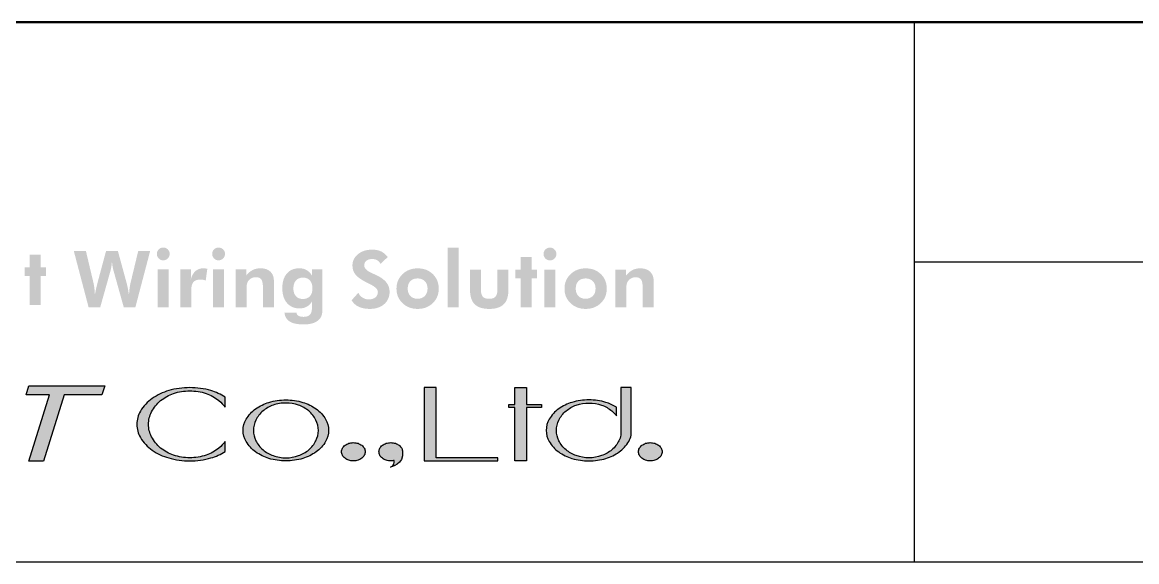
# Model space of a CAD drawing. Extents: x 295 to 2531, y 240 to 845.
# Drawn here: x 1254.03 to 1289.85, y 545.4 to 562.76 of the extents above; entities that cross this region are included whole.
import ezdxf

# ---------------------------------------------------------------- set-up
doc = ezdxf.new("R2010")
doc.units = 0
doc.header["$LTSCALE"] = 0.1
doc.layers.get('0').update_dxf_attribs({"linetype": 'CONTINUOUS'})
doc.layers.add('_______1', color=160, linetype='CONTINUOUS')
doc.layers.add('SHEET', color=7, linetype='CONTINUOUS')

msp = doc.modelspace()

# ---------------------------------------------------------------- hatches: boundary and pattern name
at = {"layer": '_______1'}
h = msp.add_hatch(color=7, dxfattribs=at)
edge = h.paths.add_edge_path()
edge.add_spline(control_points=[(1258.386, 553.592), (1258.386, 553.592), (1258.386, 554.808), (1258.386, 554.808), (1258.386, 554.808), (1258.739, 554.808), (1258.739, 554.808), (1258.739, 554.808), (1258.739, 553.592), (1258.739, 553.592), (1258.739, 553.592), (1258.386, 553.592), (1258.386, 553.592)], knot_values=[0, 0, 0, 0, 1, 1, 1, 2, 2, 2, 3, 3, 3, 4, 4, 4, 4], degree=3, periodic=0)
edge = h.paths.add_edge_path()
edge.add_spline(control_points=[(1258.356, 555.309), (1258.356, 555.366), (1258.376, 555.414), (1258.417, 555.454), (1258.457, 555.495), (1258.505, 555.515), (1258.562, 555.515), (1258.618, 555.515), (1258.667, 555.495), (1258.708, 555.455), (1258.749, 555.414), (1258.769, 555.366), (1258.769, 555.309), (1258.769, 555.252), (1258.749, 555.204), (1258.708, 555.163), (1258.667, 555.123), (1258.618, 555.102), (1258.562, 555.102), (1258.505, 555.102), (1258.457, 555.123), (1258.417, 555.164), (1258.376, 555.205), (1258.356, 555.254), (1258.356, 555.309)], knot_values=[0, 0, 0, 0, 1, 1, 1, 2, 2, 2, 3, 3, 3, 4, 4, 4, 5, 5, 5, 6, 6, 6, 7, 7, 7, 8, 8, 8, 8], degree=3, periodic=0)
h = msp.add_hatch(color=7, dxfattribs=at)
edge = h.paths.add_edge_path()
edge.add_spline(control_points=[(1260.164, 553.592), (1260.164, 553.592), (1260.164, 554.808), (1260.164, 554.808), (1260.164, 554.808), (1260.517, 554.808), (1260.517, 554.808), (1260.517, 554.808), (1260.517, 553.592), (1260.517, 553.592), (1260.517, 553.592), (1260.164, 553.592), (1260.164, 553.592)], knot_values=[0, 0, 0, 0, 1, 1, 1, 2, 2, 2, 3, 3, 3, 4, 4, 4, 4], degree=3, periodic=0)
edge = h.paths.add_edge_path()
edge.add_spline(control_points=[(1260.134, 555.309), (1260.134, 555.366), (1260.154, 555.414), (1260.194, 555.454), (1260.235, 555.495), (1260.284, 555.515), (1260.339, 555.515), (1260.395, 555.515), (1260.445, 555.495), (1260.486, 555.455), (1260.527, 555.414), (1260.547, 555.366), (1260.547, 555.309), (1260.547, 555.252), (1260.527, 555.204), (1260.486, 555.163), (1260.445, 555.123), (1260.395, 555.102), (1260.339, 555.102), (1260.284, 555.102), (1260.235, 555.123), (1260.194, 555.164), (1260.154, 555.205), (1260.134, 555.254), (1260.134, 555.309)], knot_values=[0, 0, 0, 0, 1, 1, 1, 2, 2, 2, 3, 3, 3, 4, 4, 4, 5, 5, 5, 6, 6, 6, 7, 7, 7, 8, 8, 8, 8], degree=3, periodic=0)
h = msp.add_hatch(color=7, dxfattribs=at)
edge = h.paths.add_edge_path()
edge.add_spline(control_points=[(1267.702, 553.589), (1267.702, 553.589), (1267.702, 555.509), (1267.702, 555.509), (1267.702, 555.509), (1268.057, 555.509), (1268.057, 555.509), (1268.057, 555.509), (1268.057, 553.589), (1268.057, 553.589), (1268.057, 553.589), (1267.702, 553.589), (1267.702, 553.589)], knot_values=[0, 0, 0, 0, 1, 1, 1, 2, 2, 2, 3, 3, 3, 4, 4, 4, 4], degree=3, periodic=0)
h = msp.add_hatch(color=7, dxfattribs=at)
edge = h.paths.add_edge_path()
edge.add_spline(control_points=[(1270.812, 553.589), (1270.812, 553.589), (1270.812, 554.805), (1270.812, 554.805), (1270.812, 554.805), (1271.166, 554.805), (1271.166, 554.805), (1271.166, 554.805), (1271.166, 553.589), (1271.166, 553.589), (1271.166, 553.589), (1270.812, 553.589), (1270.812, 553.589)], knot_values=[0, 0, 0, 0, 1, 1, 1, 2, 2, 2, 3, 3, 3, 4, 4, 4, 4], degree=3, periodic=0)
edge = h.paths.add_edge_path()
edge.add_spline(control_points=[(1270.783, 555.307), (1270.783, 555.363), (1270.803, 555.411), (1270.843, 555.452), (1270.884, 555.492), (1270.932, 555.513), (1270.989, 555.513), (1271.045, 555.513), (1271.094, 555.492), (1271.135, 555.452), (1271.176, 555.412), (1271.196, 555.364), (1271.196, 555.307), (1271.196, 555.249), (1271.176, 555.201), (1271.135, 555.16), (1271.094, 555.12), (1271.045, 555.1), (1270.989, 555.1), (1270.932, 555.1), (1270.884, 555.12), (1270.843, 555.162), (1270.803, 555.203), (1270.783, 555.251), (1270.783, 555.307)], knot_values=[0, 0, 0, 0, 1, 1, 1, 2, 2, 2, 3, 3, 3, 4, 4, 4, 5, 5, 5, 6, 6, 6, 7, 7, 7, 8, 8, 8, 8], degree=3, periodic=0)
h = msp.add_hatch(color=7, dxfattribs=at)
edge = h.paths.add_edge_path()
edge.add_spline(control_points=[(1254.272, 553.664), (1254.272, 553.664), (1254.272, 554.603), (1254.272, 554.603), (1254.272, 554.603), (1254.104, 554.603), (1254.104, 554.603), (1254.104, 554.603), (1254.104, 554.88), (1254.104, 554.88), (1254.104, 554.88), (1254.272, 554.88), (1254.272, 554.88), (1254.272, 554.88), (1254.272, 555.284), (1254.272, 555.284), (1254.272, 555.284), (1254.626, 555.284), (1254.626, 555.284), (1254.626, 555.284), (1254.626, 554.88), (1254.626, 554.88), (1254.626, 554.88), (1254.794, 554.88), (1254.794, 554.88), (1254.794, 554.88), (1254.794, 554.603), (1254.794, 554.603), (1254.794, 554.603), (1254.626, 554.603), (1254.626, 554.603), (1254.626, 554.603), (1254.626, 553.664), (1254.626, 553.664), (1254.626, 553.664), (1254.272, 553.664), (1254.272, 553.664)], knot_values=[0, 0, 0, 0, 1, 1, 1, 2, 2, 2, 3, 3, 3, 4, 4, 4, 5, 5, 5, 6, 6, 6, 7, 7, 7, 8, 8, 8, 9, 9, 9, 10, 10, 10, 11, 11, 11, 12, 12, 12, 12], degree=3, periodic=0)
h = msp.add_hatch(color=7, dxfattribs=at)
edge = h.paths.add_edge_path()
edge.add_spline(control_points=[(1257.104, 555.406), (1257.104, 555.406), (1257.372, 554.422), (1257.372, 554.422), (1257.39, 554.36), (1257.405, 554.292), (1257.421, 554.22), (1257.435, 554.148), (1257.449, 554.068), (1257.463, 553.979), (1257.465, 554.054), (1257.47, 554.128), (1257.479, 554.2), (1257.489, 554.274), (1257.504, 554.348), (1257.522, 554.422), (1257.522, 554.422), (1257.758, 555.406), (1257.758, 555.406), (1257.758, 555.406), (1258.142, 555.406), (1258.142, 555.406), (1258.142, 555.406), (1257.666, 553.592), (1257.666, 553.592), (1257.666, 553.592), (1257.293, 553.592), (1257.293, 553.592), (1257.293, 553.592), (1256.97, 554.749), (1256.97, 554.749), (1256.954, 554.802), (1256.942, 554.855), (1256.933, 554.909), (1256.924, 554.963), (1256.918, 555.019), (1256.914, 555.076), (1256.91, 555.015), (1256.903, 554.957), (1256.895, 554.903), (1256.887, 554.848), (1256.875, 554.797), (1256.861, 554.749), (1256.861, 554.749), (1256.536, 553.592), (1256.536, 553.592), (1256.536, 553.592), (1256.163, 553.592), (1256.163, 553.592), (1256.163, 553.592), (1255.687, 555.406), (1255.687, 555.406), (1255.687, 555.406), (1256.076, 555.406), (1256.076, 555.406), (1256.076, 555.406), (1256.315, 554.398), (1256.315, 554.398), (1256.328, 554.341), (1256.339, 554.278), (1256.348, 554.211), (1256.355, 554.143), (1256.362, 554.07), (1256.366, 553.991), (1256.382, 554.095), (1256.41, 554.229), (1256.453, 554.39), (1256.453, 554.39), (1256.459, 554.416), (1256.459, 554.416), (1256.459, 554.416), (1256.725, 555.406), (1256.725, 555.406), (1256.725, 555.406), (1257.104, 555.406), (1257.104, 555.406)], knot_values=[0, 0, 0, 0, 1, 1, 1, 2, 2, 2, 3, 3, 3, 4, 4, 4, 5, 5, 5, 6, 6, 6, 7, 7, 7, 8, 8, 8, 9, 9, 9, 10, 10, 10, 11, 11, 11, 12, 12, 12, 13, 13, 13, 14, 14, 14, 15, 15, 15, 16, 16, 16, 17, 17, 17, 18, 18, 18, 19, 19, 19, 20, 20, 20, 21, 21, 21, 22, 22, 22, 23, 23, 23, 24, 24, 24, 25, 25, 25, 25], degree=3, periodic=0)
h = msp.add_hatch(color=7, dxfattribs=at)
edge = h.paths.add_edge_path()
edge.add_spline(control_points=[(1264.616, 553.818), (1264.616, 553.818), (1264.833, 554.062), (1264.833, 554.062), (1264.86, 553.995), (1264.904, 553.943), (1264.964, 553.904), (1265.024, 553.866), (1265.09, 553.846), (1265.165, 553.846), (1265.256, 553.846), (1265.327, 553.868), (1265.38, 553.911), (1265.433, 553.954), (1265.459, 554.012), (1265.459, 554.085), (1265.459, 554.171), (1265.371, 554.256), (1265.196, 554.342), (1265.14, 554.369), (1265.095, 554.391), (1265.063, 554.409), (1264.905, 554.491), (1264.795, 554.572), (1264.734, 554.651), (1264.673, 554.73), (1264.642, 554.824), (1264.642, 554.933), (1264.642, 555.083), (1264.702, 555.205), (1264.821, 555.302), (1264.938, 555.398), (1265.092, 555.447), (1265.281, 555.447), (1265.391, 555.447), (1265.486, 555.427), (1265.565, 555.389), (1265.645, 555.35), (1265.715, 555.29), (1265.776, 555.208), (1265.776, 555.208), (1265.545, 554.991), (1265.545, 554.991), (1265.518, 555.042), (1265.482, 555.081), (1265.437, 555.107), (1265.392, 555.133), (1265.338, 555.146), (1265.275, 555.146), (1265.199, 555.146), (1265.136, 555.126), (1265.09, 555.088), (1265.043, 555.05), (1265.019, 555), (1265.019, 554.939), (1265.019, 554.844), (1265.112, 554.756), (1265.297, 554.677), (1265.335, 554.661), (1265.362, 554.649), (1265.383, 554.64), (1265.537, 554.57), (1265.65, 554.49), (1265.724, 554.402), (1265.798, 554.313), (1265.836, 554.212), (1265.836, 554.099), (1265.836, 553.929), (1265.778, 553.792), (1265.661, 553.692), (1265.546, 553.59), (1265.39, 553.54), (1265.194, 553.54), (1265.056, 553.54), (1264.937, 553.564), (1264.838, 553.612), (1264.739, 553.659), (1264.665, 553.729), (1264.616, 553.818)], knot_values=[0, 0, 0, 0, 1, 1, 1, 2, 2, 2, 3, 3, 3, 4, 4, 4, 5, 5, 5, 6, 6, 6, 7, 7, 7, 8, 8, 8, 9, 9, 9, 10, 10, 10, 11, 11, 11, 12, 12, 12, 13, 13, 13, 14, 14, 14, 15, 15, 15, 16, 16, 16, 17, 17, 17, 18, 18, 18, 19, 19, 19, 20, 20, 20, 21, 21, 21, 22, 22, 22, 23, 23, 23, 24, 24, 24, 25, 25, 25, 26, 26, 26, 26], degree=3, periodic=0)
h = msp.add_hatch(color=7, dxfattribs=at)
edge = h.paths.add_edge_path()
edge.add_spline(control_points=[(1270.048, 553.589), (1270.048, 553.589), (1270.048, 554.527), (1270.048, 554.527), (1270.048, 554.527), (1269.879, 554.527), (1269.879, 554.527), (1269.879, 554.527), (1269.879, 554.805), (1269.879, 554.805), (1269.879, 554.805), (1270.048, 554.805), (1270.048, 554.805), (1270.048, 554.805), (1270.048, 555.209), (1270.048, 555.209), (1270.048, 555.209), (1270.401, 555.209), (1270.401, 555.209), (1270.401, 555.209), (1270.401, 554.805), (1270.401, 554.805), (1270.401, 554.805), (1270.57, 554.805), (1270.57, 554.805), (1270.57, 554.805), (1270.57, 554.527), (1270.57, 554.527), (1270.57, 554.527), (1270.401, 554.527), (1270.401, 554.527), (1270.401, 554.527), (1270.401, 553.589), (1270.401, 553.589), (1270.401, 553.589), (1270.048, 553.589), (1270.048, 553.589)], knot_values=[0, 0, 0, 0, 1, 1, 1, 2, 2, 2, 3, 3, 3, 4, 4, 4, 5, 5, 5, 6, 6, 6, 7, 7, 7, 8, 8, 8, 9, 9, 9, 10, 10, 10, 11, 11, 11, 12, 12, 12, 12], degree=3, periodic=0)
h = msp.add_hatch(color=7, dxfattribs=at)
edge = h.paths.add_edge_path()
edge.add_spline(control_points=[(1259.448, 554.494), (1259.483, 554.613), (1259.535, 554.701), (1259.6, 554.759), (1259.667, 554.818), (1259.749, 554.847), (1259.847, 554.847), (1259.869, 554.847), (1259.906, 554.844), (1259.957, 554.835), (1259.967, 554.834), (1259.974, 554.833), (1259.979, 554.832), (1259.979, 554.832), (1259.926, 554.451), (1259.926, 554.451), (1259.9, 554.462), (1259.873, 554.47), (1259.847, 554.476), (1259.819, 554.481), (1259.791, 554.484), (1259.761, 554.484), (1259.655, 554.484), (1259.577, 554.457), (1259.531, 554.402), (1259.484, 554.347), (1259.46, 554.255), (1259.46, 554.126), (1259.46, 554.126), (1259.46, 553.592), (1259.46, 553.592), (1259.46, 553.592), (1259.107, 553.592), (1259.107, 553.592), (1259.107, 553.592), (1259.107, 554.808), (1259.107, 554.808), (1259.107, 554.808), (1259.455, 554.808), (1259.455, 554.808), (1259.455, 554.808), (1259.448, 554.494), (1259.448, 554.494)], knot_values=[0, 0, 0, 0, 1, 1, 1, 2, 2, 2, 3, 3, 3, 4, 4, 4, 5, 5, 5, 6, 6, 6, 7, 7, 7, 8, 8, 8, 9, 9, 9, 10, 10, 10, 11, 11, 11, 12, 12, 12, 13, 13, 13, 14, 14, 14, 14], degree=3, periodic=0)
h = msp.add_hatch(color=7, dxfattribs=at)
edge = h.paths.add_edge_path()
edge.add_spline(control_points=[(1260.885, 553.592), (1260.885, 553.592), (1260.885, 554.808), (1260.885, 554.808), (1260.885, 554.808), (1261.23, 554.808), (1261.23, 554.808), (1261.23, 554.808), (1261.23, 554.616), (1261.23, 554.616), (1261.294, 554.695), (1261.363, 554.754), (1261.436, 554.791), (1261.509, 554.829), (1261.591, 554.847), (1261.68, 554.847), (1261.774, 554.847), (1261.853, 554.832), (1261.918, 554.8), (1261.982, 554.768), (1262.032, 554.72), (1262.07, 554.654), (1262.087, 554.621), (1262.1, 554.582), (1262.108, 554.54), (1262.116, 554.497), (1262.121, 554.43), (1262.121, 554.34), (1262.121, 554.34), (1262.121, 554.301), (1262.121, 554.301), (1262.121, 554.301), (1262.121, 553.592), (1262.121, 553.592), (1262.121, 553.592), (1261.767, 553.592), (1261.767, 553.592), (1261.767, 553.592), (1261.767, 554.192), (1261.767, 554.192), (1261.767, 554.342), (1261.749, 554.441), (1261.715, 554.488), (1261.68, 554.536), (1261.62, 554.56), (1261.536, 554.56), (1261.487, 554.56), (1261.442, 554.55), (1261.402, 554.53), (1261.36, 554.509), (1261.326, 554.48), (1261.298, 554.444), (1261.277, 554.415), (1261.261, 554.382), (1261.252, 554.345), (1261.243, 554.308), (1261.238, 554.251), (1261.238, 554.175), (1261.238, 554.175), (1261.238, 554.126), (1261.238, 554.126), (1261.238, 554.126), (1261.238, 553.592), (1261.238, 553.592), (1261.238, 553.592), (1260.885, 553.592), (1260.885, 553.592)], knot_values=[0, 0, 0, 0, 1, 1, 1, 2, 2, 2, 3, 3, 3, 4, 4, 4, 5, 5, 5, 6, 6, 6, 7, 7, 7, 8, 8, 8, 9, 9, 9, 10, 10, 10, 11, 11, 11, 12, 12, 12, 13, 13, 13, 14, 14, 14, 15, 15, 15, 16, 16, 16, 17, 17, 17, 18, 18, 18, 19, 19, 19, 20, 20, 20, 21, 21, 21, 22, 22, 22, 22], degree=3, periodic=0)
h = msp.add_hatch(color=7, dxfattribs=at)
edge = h.paths.add_edge_path(flags=16)
edge.add_spline(control_points=[(1263.358, 554.201), (1263.358, 554.308), (1263.331, 554.392), (1263.277, 554.454), (1263.222, 554.516), (1263.147, 554.547), (1263.053, 554.547), (1262.956, 554.547), (1262.881, 554.516), (1262.827, 554.455), (1262.772, 554.394), (1262.744, 554.309), (1262.744, 554.201), (1262.744, 554.093), (1262.771, 554.009), (1262.825, 553.95), (1262.879, 553.889), (1262.954, 553.859), (1263.051, 553.859), (1263.147, 553.859), (1263.223, 553.889), (1263.277, 553.95), (1263.331, 554.009), (1263.358, 554.093), (1263.358, 554.201)], knot_values=[0, 0, 0, 0, 1, 1, 1, 2, 2, 2, 3, 3, 3, 4, 4, 4, 5, 5, 5, 6, 6, 6, 7, 7, 7, 8, 8, 8, 8], degree=3, periodic=0)
edge = h.paths.add_edge_path()
edge.add_spline(control_points=[(1263.679, 553.612), (1263.679, 553.483), (1263.672, 553.394), (1263.656, 553.341), (1263.642, 553.29), (1263.615, 553.245), (1263.578, 553.207), (1263.525, 553.15), (1263.458, 553.108), (1263.375, 553.081), (1263.292, 553.053), (1263.192, 553.04), (1263.074, 553.04), (1262.876, 553.04), (1262.726, 553.072), (1262.624, 553.135), (1262.522, 553.198), (1262.466, 553.294), (1262.457, 553.423), (1262.457, 553.423), (1262.844, 553.423), (1262.844, 553.423), (1262.849, 553.375), (1262.871, 553.34), (1262.908, 553.319), (1262.945, 553.295), (1263, 553.284), (1263.072, 553.284), (1263.168, 553.284), (1263.237, 553.309), (1263.28, 553.358), (1263.322, 553.408), (1263.343, 553.489), (1263.343, 553.604), (1263.343, 553.604), (1263.343, 553.779), (1263.343, 553.779), (1263.296, 553.703), (1263.239, 553.647), (1263.173, 553.61), (1263.107, 553.574), (1263.028, 553.555), (1262.937, 553.555), (1262.771, 553.555), (1262.637, 553.614), (1262.537, 553.731), (1262.438, 553.848), (1262.388, 554.005), (1262.388, 554.203), (1262.388, 554.405), (1262.436, 554.563), (1262.533, 554.677), (1262.631, 554.79), (1262.766, 554.847), (1262.937, 554.847), (1263.026, 554.847), (1263.104, 554.827), (1263.173, 554.786), (1263.242, 554.745), (1263.3, 554.685), (1263.346, 554.606), (1263.346, 554.606), (1263.346, 554.808), (1263.346, 554.808), (1263.346, 554.808), (1263.679, 554.808), (1263.679, 554.808), (1263.679, 554.808), (1263.679, 553.612), (1263.679, 553.612)], knot_values=[0, 0, 0, 0, 1, 1, 1, 2, 2, 2, 3, 3, 3, 4, 4, 4, 5, 5, 5, 6, 6, 6, 7, 7, 7, 8, 8, 8, 9, 9, 9, 10, 10, 10, 11, 11, 11, 12, 12, 12, 13, 13, 13, 14, 14, 14, 15, 15, 15, 16, 16, 16, 17, 17, 17, 18, 18, 18, 19, 19, 19, 20, 20, 20, 21, 21, 21, 22, 22, 22, 23, 23, 23, 23], degree=3, periodic=0)
h = msp.add_hatch(color=7, dxfattribs=at)
edge = h.paths.add_edge_path(flags=16)
edge.add_spline(control_points=[(1267.056, 554.195), (1267.056, 554.294), (1267.027, 554.373), (1266.968, 554.432), (1266.911, 554.491), (1266.834, 554.521), (1266.736, 554.521), (1266.638, 554.521), (1266.56, 554.492), (1266.503, 554.433), (1266.447, 554.374), (1266.418, 554.295), (1266.418, 554.195), (1266.418, 554.095), (1266.447, 554.015), (1266.503, 553.956), (1266.56, 553.896), (1266.638, 553.866), (1266.736, 553.866), (1266.832, 553.866), (1266.91, 553.896), (1266.968, 553.956), (1267.026, 554.015), (1267.056, 554.095), (1267.056, 554.195)], knot_values=[0, 0, 0, 0, 1, 1, 1, 2, 2, 2, 3, 3, 3, 4, 4, 4, 5, 5, 5, 6, 6, 6, 7, 7, 7, 8, 8, 8, 8], degree=3, periodic=0)
edge = h.paths.add_edge_path()
edge.add_spline(control_points=[(1267.416, 554.192), (1267.416, 554.005), (1267.352, 553.849), (1267.224, 553.726), (1267.097, 553.602), (1266.935, 553.54), (1266.739, 553.54), (1266.541, 553.54), (1266.378, 553.602), (1266.25, 553.726), (1266.122, 553.849), (1266.057, 554.005), (1266.057, 554.192), (1266.057, 554.378), (1266.122, 554.533), (1266.251, 554.658), (1266.38, 554.782), (1266.543, 554.845), (1266.739, 554.845), (1266.936, 554.845), (1267.098, 554.783), (1267.225, 554.66), (1267.352, 554.537), (1267.416, 554.381), (1267.416, 554.192)], knot_values=[0, 0, 0, 0, 1, 1, 1, 2, 2, 2, 3, 3, 3, 4, 4, 4, 5, 5, 5, 6, 6, 6, 7, 7, 7, 8, 8, 8, 8], degree=3, periodic=0)
h = msp.add_hatch(color=7, dxfattribs=at)
edge = h.paths.add_edge_path()
edge.add_spline(control_points=[(1268.77, 554.805), (1268.77, 554.805), (1268.77, 554.165), (1268.77, 554.165), (1268.77, 554.057), (1268.791, 553.979), (1268.833, 553.933), (1268.874, 553.887), (1268.942, 553.864), (1269.036, 553.864), (1269.129, 553.864), (1269.198, 553.887), (1269.239, 553.934), (1269.281, 553.981), (1269.302, 554.057), (1269.302, 554.165), (1269.302, 554.165), (1269.302, 554.805), (1269.302, 554.805), (1269.302, 554.805), (1269.656, 554.805), (1269.656, 554.805), (1269.656, 554.805), (1269.656, 554.165), (1269.656, 554.165), (1269.656, 553.95), (1269.606, 553.792), (1269.506, 553.691), (1269.406, 553.59), (1269.251, 553.54), (1269.042, 553.54), (1268.827, 553.54), (1268.67, 553.59), (1268.57, 553.691), (1268.47, 553.791), (1268.42, 553.95), (1268.42, 554.165), (1268.42, 554.165), (1268.42, 554.805), (1268.42, 554.805), (1268.42, 554.805), (1268.77, 554.805), (1268.77, 554.805)], knot_values=[0, 0, 0, 0, 1, 1, 1, 2, 2, 2, 3, 3, 3, 4, 4, 4, 5, 5, 5, 6, 6, 6, 7, 7, 7, 8, 8, 8, 9, 9, 9, 10, 10, 10, 11, 11, 11, 12, 12, 12, 13, 13, 13, 14, 14, 14, 14], degree=3, periodic=0)
h = msp.add_hatch(color=7, dxfattribs=at)
edge = h.paths.add_edge_path(flags=16)
edge.add_spline(control_points=[(1272.455, 554.195), (1272.455, 554.294), (1272.427, 554.373), (1272.368, 554.432), (1272.31, 554.491), (1272.233, 554.521), (1272.135, 554.521), (1272.038, 554.521), (1271.96, 554.492), (1271.903, 554.433), (1271.846, 554.374), (1271.818, 554.295), (1271.818, 554.195), (1271.818, 554.095), (1271.846, 554.015), (1271.903, 553.956), (1271.96, 553.896), (1272.038, 553.866), (1272.135, 553.866), (1272.232, 553.866), (1272.31, 553.896), (1272.368, 553.956), (1272.427, 554.015), (1272.455, 554.095), (1272.455, 554.195)], knot_values=[0, 0, 0, 0, 1, 1, 1, 2, 2, 2, 3, 3, 3, 4, 4, 4, 5, 5, 5, 6, 6, 6, 7, 7, 7, 8, 8, 8, 8], degree=3, periodic=0)
edge = h.paths.add_edge_path()
edge.add_spline(control_points=[(1272.815, 554.192), (1272.815, 554.005), (1272.752, 553.849), (1272.624, 553.726), (1272.496, 553.602), (1272.335, 553.54), (1272.138, 553.54), (1271.94, 553.54), (1271.778, 553.602), (1271.649, 553.726), (1271.521, 553.849), (1271.457, 554.005), (1271.457, 554.192), (1271.457, 554.378), (1271.522, 554.533), (1271.651, 554.658), (1271.779, 554.782), (1271.943, 554.845), (1272.138, 554.845), (1272.336, 554.845), (1272.497, 554.783), (1272.625, 554.66), (1272.752, 554.537), (1272.815, 554.381), (1272.815, 554.192)], knot_values=[0, 0, 0, 0, 1, 1, 1, 2, 2, 2, 3, 3, 3, 4, 4, 4, 5, 5, 5, 6, 6, 6, 7, 7, 7, 8, 8, 8, 8], degree=3, periodic=0)
h = msp.add_hatch(color=7, dxfattribs=at)
edge = h.paths.add_edge_path()
edge.add_spline(control_points=[(1273.089, 553.589), (1273.089, 553.589), (1273.089, 554.805), (1273.089, 554.805), (1273.089, 554.805), (1273.435, 554.805), (1273.435, 554.805), (1273.435, 554.805), (1273.435, 554.613), (1273.435, 554.613), (1273.499, 554.693), (1273.567, 554.751), (1273.64, 554.789), (1273.714, 554.826), (1273.795, 554.845), (1273.884, 554.845), (1273.978, 554.845), (1274.057, 554.829), (1274.122, 554.797), (1274.186, 554.766), (1274.236, 554.717), (1274.274, 554.652), (1274.291, 554.618), (1274.305, 554.58), (1274.313, 554.537), (1274.321, 554.494), (1274.325, 554.428), (1274.325, 554.337), (1274.325, 554.337), (1274.325, 554.299), (1274.325, 554.299), (1274.325, 554.299), (1274.325, 553.589), (1274.325, 553.589), (1274.325, 553.589), (1273.971, 553.589), (1273.971, 553.589), (1273.971, 553.589), (1273.971, 554.19), (1273.971, 554.19), (1273.971, 554.339), (1273.954, 554.438), (1273.919, 554.486), (1273.884, 554.533), (1273.825, 554.558), (1273.741, 554.558), (1273.692, 554.558), (1273.646, 554.547), (1273.606, 554.527), (1273.565, 554.507), (1273.531, 554.478), (1273.503, 554.441), (1273.482, 554.412), (1273.466, 554.379), (1273.457, 554.342), (1273.447, 554.305), (1273.443, 554.248), (1273.443, 554.173), (1273.443, 554.173), (1273.443, 554.124), (1273.443, 554.124), (1273.443, 554.124), (1273.443, 553.589), (1273.443, 553.589), (1273.443, 553.589), (1273.089, 553.589), (1273.089, 553.589)], knot_values=[0, 0, 0, 0, 1, 1, 1, 2, 2, 2, 3, 3, 3, 4, 4, 4, 5, 5, 5, 6, 6, 6, 7, 7, 7, 8, 8, 8, 9, 9, 9, 10, 10, 10, 11, 11, 11, 12, 12, 12, 13, 13, 13, 14, 14, 14, 15, 15, 15, 16, 16, 16, 17, 17, 17, 18, 18, 18, 19, 19, 19, 20, 20, 20, 21, 21, 21, 22, 22, 22, 22], degree=3, periodic=0)
for points in [[(1254.155, 550.779), (1254.245, 551.069), (1254.279, 551.069), (1256.652, 551.069), (1256.683, 551.069), (1256.592, 550.779), (1256.576, 550.779), (1255.396, 550.779), (1255.375, 550.779), (1254.714, 548.639), (1254.696, 548.639), (1254.27, 548.639), (1254.245, 548.639), (1254.907, 550.779), (1254.883, 550.779)], [(1266.949, 551.006), (1266.949, 548.651), (1269.317, 548.651), (1269.317, 548.749), (1267.328, 548.749), (1267.328, 551.006)], [(1269.859, 551.006), (1270.241, 551.006), (1270.241, 550.465), (1270.713, 550.465), (1270.713, 550.367), (1270.241, 550.367), (1270.241, 548.651), (1269.859, 548.651), (1269.859, 550.367), (1269.669, 550.367), (1269.669, 550.465), (1269.859, 550.465)]]:
    msp.add_hatch(color=7, dxfattribs=at).paths.add_polyline_path(points)
h = msp.add_hatch(color=7, dxfattribs=at)
edge = h.paths.add_edge_path()
edge.add_spline(control_points=[(1260.552, 550.378), (1260.496, 550.458), (1260.428, 550.528), (1260.353, 550.59), (1260.228, 550.693), (1260.089, 550.767), (1259.936, 550.821), (1259.769, 550.876), (1259.592, 550.903), (1259.414, 550.903), (1259.238, 550.903), (1259.063, 550.876), (1258.896, 550.821), (1258.745, 550.767), (1258.605, 550.693), (1258.478, 550.59), (1258.359, 550.488), (1258.258, 550.367), (1258.186, 550.227), (1258.123, 550.101), (1258.089, 549.968), (1258.089, 549.825), (1258.089, 549.686), (1258.123, 549.548), (1258.186, 549.429), (1258.258, 549.286), (1258.359, 549.162), (1258.478, 549.062), (1258.605, 548.963), (1258.745, 548.881), (1258.896, 548.832), (1259.063, 548.779), (1259.238, 548.749), (1259.414, 548.749), (1259.592, 548.749), (1259.769, 548.779), (1259.936, 548.832), (1260.089, 548.881), (1260.228, 548.963), (1260.353, 549.062), (1260.428, 549.127), (1260.496, 549.198), (1260.552, 549.27), (1260.552, 549.27), (1260.552, 548.948), (1260.552, 548.948), (1260.409, 548.857), (1260.257, 548.789), (1260.094, 548.743), (1259.874, 548.681), (1259.645, 548.651), (1259.414, 548.651), (1259.187, 548.651), (1258.958, 548.681), (1258.737, 548.743), (1258.552, 548.796), (1258.371, 548.881), (1258.211, 548.992), (1258.055, 549.097), (1257.925, 549.24), (1257.829, 549.402), (1257.752, 549.53), (1257.713, 549.676), (1257.713, 549.825), (1257.713, 549.975), (1257.752, 550.123), (1257.829, 550.249), (1257.925, 550.411), (1258.055, 550.552), (1258.211, 550.658), (1258.371, 550.769), (1258.552, 550.853), (1258.737, 550.913), (1258.958, 550.972), (1259.187, 551.006), (1259.414, 551.006), (1259.645, 551.006), (1259.874, 550.972), (1260.094, 550.913), (1260.257, 550.862), (1260.409, 550.794), (1260.552, 550.703), (1260.552, 550.703), (1260.552, 550.378), (1260.552, 550.378)], knot_values=[0, 0, 0, 0, 1, 1, 1, 2, 2, 2, 3, 3, 3, 4, 4, 4, 5, 5, 5, 6, 6, 6, 7, 7, 7, 8, 8, 8, 9, 9, 9, 10, 10, 10, 11, 11, 11, 12, 12, 12, 13, 13, 13, 14, 14, 14, 15, 15, 15, 16, 16, 16, 17, 17, 17, 18, 18, 18, 19, 19, 19, 20, 20, 20, 21, 21, 21, 22, 22, 22, 23, 23, 23, 24, 24, 24, 25, 25, 25, 26, 26, 26, 27, 27, 27, 28, 28, 28, 28], degree=3, periodic=0)
h = msp.add_hatch(color=7, dxfattribs=at)
edge = h.paths.add_edge_path()
edge.add_spline(control_points=[(1273.267, 549.477), (1273.267, 549.477), (1273.267, 549.786), (1273.267, 549.786), (1273.267, 549.786), (1273.267, 551.006), (1273.267, 551.006), (1273.267, 551.006), (1273.6, 551.006), (1273.6, 551.006), (1273.6, 551.006), (1273.6, 549.479), (1273.6, 549.479), (1273.582, 549.406), (1273.558, 549.339), (1273.52, 549.275), (1273.443, 549.14), (1273.339, 549.026), (1273.213, 548.936), (1273.083, 548.846), (1272.939, 548.774), (1272.785, 548.728), (1272.611, 548.678), (1272.428, 548.651), (1272.242, 548.651), (1272.058, 548.651), (1271.876, 548.678), (1271.696, 548.728), (1271.547, 548.774), (1271.4, 548.846), (1271.272, 548.936), (1271.146, 549.026), (1271.044, 549.14), (1270.964, 549.275), (1270.902, 549.381), (1270.868, 549.506), (1270.868, 549.63), (1270.868, 549.758), (1270.902, 549.879), (1270.964, 549.987), (1271.044, 550.119), (1271.146, 550.234), (1271.272, 550.323), (1271.4, 550.418), (1271.547, 550.487), (1271.696, 550.53), (1271.876, 550.585), (1272.058, 550.613), (1272.242, 550.613), (1272.428, 550.613), (1272.611, 550.585), (1272.785, 550.53), (1272.907, 550.498), (1273.018, 550.444), (1273.126, 550.381), (1273.126, 550.381), (1273.126, 550.096), (1273.126, 550.096), (1273.083, 550.154), (1273.035, 550.209), (1272.98, 550.256), (1272.882, 550.337), (1272.771, 550.404), (1272.649, 550.443), (1272.519, 550.488), (1272.38, 550.512), (1272.242, 550.512), (1272.105, 550.512), (1271.966, 550.488), (1271.835, 550.443), (1271.714, 550.404), (1271.604, 550.337), (1271.507, 550.256), (1271.411, 550.174), (1271.332, 550.075), (1271.276, 549.959), (1271.226, 549.857), (1271.2, 549.743), (1271.2, 549.63), (1271.2, 549.514), (1271.226, 549.402), (1271.276, 549.3), (1271.332, 549.189), (1271.411, 549.087), (1271.507, 549.008), (1271.604, 548.922), (1271.714, 548.857), (1271.835, 548.818), (1271.966, 548.771), (1272.105, 548.749), (1272.242, 548.749), (1272.38, 548.749), (1272.519, 548.771), (1272.649, 548.818), (1272.771, 548.857), (1272.882, 548.922), (1272.98, 549.008), (1273.075, 549.087), (1273.154, 549.189), (1273.208, 549.3), (1273.235, 549.357), (1273.254, 549.412), (1273.267, 549.477)], knot_values=[0, 0, 0, 0, 1, 1, 1, 2, 2, 2, 3, 3, 3, 4, 4, 4, 5, 5, 5, 6, 6, 6, 7, 7, 7, 8, 8, 8, 9, 9, 9, 10, 10, 10, 11, 11, 11, 12, 12, 12, 13, 13, 13, 14, 14, 14, 15, 15, 15, 16, 16, 16, 17, 17, 17, 18, 18, 18, 19, 19, 19, 20, 20, 20, 21, 21, 21, 22, 22, 22, 23, 23, 23, 24, 24, 24, 25, 25, 25, 26, 26, 26, 27, 27, 27, 28, 28, 28, 29, 29, 29, 30, 30, 30, 31, 31, 31, 32, 32, 32, 33, 33, 33, 34, 34, 34, 34], degree=3, periodic=0)
h = msp.add_hatch(color=7, dxfattribs=at)
edge = h.paths.add_edge_path()
edge.add_spline(control_points=[(1263.467, 549.3), (1263.413, 549.189), (1263.334, 549.087), (1263.241, 549.008), (1263.143, 548.922), (1263.031, 548.857), (1262.911, 548.818), (1262.78, 548.771), (1262.64, 548.749), (1262.504, 548.749), (1262.365, 548.749), (1262.227, 548.771), (1262.095, 548.818), (1261.976, 548.857), (1261.862, 548.922), (1261.768, 549.008), (1261.672, 549.087), (1261.594, 549.189), (1261.539, 549.3), (1261.489, 549.402), (1261.462, 549.514), (1261.462, 549.63), (1261.462, 549.743), (1261.489, 549.857), (1261.539, 549.959), (1261.594, 550.075), (1261.672, 550.174), (1261.768, 550.256), (1261.862, 550.337), (1261.976, 550.404), (1262.095, 550.443), (1262.227, 550.488), (1262.365, 550.512), (1262.504, 550.512), (1262.64, 550.512), (1262.78, 550.488), (1262.911, 550.443), (1263.031, 550.404), (1263.143, 550.337), (1263.241, 550.256), (1263.334, 550.174), (1263.413, 550.075), (1263.467, 549.959), (1263.519, 549.857), (1263.546, 549.743), (1263.546, 549.63), (1263.546, 549.514), (1263.519, 549.402), (1263.467, 549.3)], knot_values=[0, 0, 0, 0, 1, 1, 1, 2, 2, 2, 3, 3, 3, 4, 4, 4, 5, 5, 5, 6, 6, 6, 7, 7, 7, 8, 8, 8, 9, 9, 9, 10, 10, 10, 11, 11, 11, 12, 12, 12, 13, 13, 13, 14, 14, 14, 15, 15, 15, 16, 16, 16, 16], degree=3, periodic=0)
edge = h.paths.add_edge_path(flags=16)
edge.add_spline(control_points=[(1263.781, 549.987), (1263.703, 550.119), (1263.599, 550.234), (1263.475, 550.323), (1263.344, 550.418), (1263.198, 550.487), (1263.049, 550.53), (1262.87, 550.585), (1262.687, 550.613), (1262.504, 550.613), (1262.319, 550.613), (1262.134, 550.585), (1261.957, 550.53), (1261.807, 550.487), (1261.661, 550.418), (1261.532, 550.323), (1261.407, 550.234), (1261.303, 550.119), (1261.227, 549.987), (1261.164, 549.879), (1261.128, 549.758), (1261.128, 549.63), (1261.128, 549.506), (1261.164, 549.381), (1261.227, 549.275), (1261.303, 549.14), (1261.407, 549.026), (1261.532, 548.936), (1261.661, 548.846), (1261.807, 548.774), (1261.957, 548.728), (1262.134, 548.678), (1262.319, 548.651), (1262.504, 548.651), (1262.687, 548.651), (1262.87, 548.678), (1263.049, 548.728), (1263.198, 548.774), (1263.344, 548.846), (1263.475, 548.936), (1263.599, 549.026), (1263.703, 549.14), (1263.781, 549.275), (1263.844, 549.381), (1263.877, 549.506), (1263.877, 549.63), (1263.877, 549.758), (1263.844, 549.879), (1263.781, 549.987)], knot_values=[0, 0, 0, 0, 1, 1, 1, 2, 2, 2, 3, 3, 3, 4, 4, 4, 5, 5, 5, 6, 6, 6, 7, 7, 7, 8, 8, 8, 9, 9, 9, 10, 10, 10, 11, 11, 11, 12, 12, 12, 13, 13, 13, 14, 14, 14, 15, 15, 15, 16, 16, 16, 16], degree=3, periodic=0)
h = msp.add_hatch(color=7, dxfattribs=at)
edge = h.paths.add_edge_path()
edge.add_spline(control_points=[(1264.67, 549.237), (1264.62, 549.237), (1264.571, 549.23), (1264.522, 549.215), (1264.481, 549.2), (1264.439, 549.18), (1264.404, 549.151), (1264.368, 549.127), (1264.341, 549.09), (1264.32, 549.054), (1264.301, 549.019), (1264.293, 548.983), (1264.293, 548.944), (1264.293, 548.905), (1264.301, 548.868), (1264.32, 548.833), (1264.341, 548.796), (1264.368, 548.764), (1264.404, 548.734), (1264.439, 548.708), (1264.481, 548.687), (1264.522, 548.674), (1264.571, 548.656), (1264.62, 548.651), (1264.67, 548.651), (1264.72, 548.651), (1264.772, 548.656), (1264.821, 548.674), (1264.862, 548.687), (1264.901, 548.708), (1264.941, 548.734), (1264.973, 548.764), (1265.002, 548.796), (1265.024, 548.833), (1265.041, 548.868), (1265.051, 548.905), (1265.051, 548.944), (1265.051, 548.983), (1265.041, 549.019), (1265.024, 549.054), (1265.002, 549.09), (1264.973, 549.127), (1264.941, 549.151), (1264.901, 549.18), (1264.862, 549.2), (1264.821, 549.215), (1264.772, 549.23), (1264.72, 549.237), (1264.67, 549.237)], knot_values=[0, 0, 0, 0, 1, 1, 1, 2, 2, 2, 3, 3, 3, 4, 4, 4, 5, 5, 5, 6, 6, 6, 7, 7, 7, 8, 8, 8, 9, 9, 9, 10, 10, 10, 11, 11, 11, 12, 12, 12, 13, 13, 13, 14, 14, 14, 15, 15, 15, 16, 16, 16, 16], degree=3, periodic=0)
h = msp.add_hatch(color=7, dxfattribs=at)
edge = h.paths.add_edge_path()
edge.add_spline(control_points=[(1266.251, 548.944), (1266.251, 548.944), (1266.251, 548.944), (1266.251, 548.944), (1266.251, 548.944), (1266.251, 548.945), (1266.251, 548.945), (1266.249, 548.962), (1266.251, 548.975), (1266.249, 548.989), (1266.249, 548.989), (1266.242, 548.983), (1266.242, 548.983), (1266.236, 549.008), (1266.236, 549.03), (1266.226, 549.054), (1266.202, 549.09), (1266.174, 549.127), (1266.143, 549.151), (1266.107, 549.18), (1266.066, 549.2), (1266.023, 549.215), (1265.974, 549.23), (1265.923, 549.237), (1265.872, 549.237), (1265.821, 549.237), (1265.773, 549.23), (1265.724, 549.215), (1265.683, 549.2), (1265.639, 549.18), (1265.604, 549.151), (1265.569, 549.127), (1265.544, 549.09), (1265.52, 549.054), (1265.503, 549.019), (1265.494, 548.983), (1265.494, 548.944), (1265.494, 548.905), (1265.503, 548.868), (1265.52, 548.833), (1265.544, 548.796), (1265.569, 548.764), (1265.604, 548.734), (1265.639, 548.708), (1265.683, 548.687), (1265.724, 548.674), (1265.773, 548.656), (1265.821, 548.651), (1265.872, 548.651), (1265.913, 548.651), (1265.948, 548.659), (1265.982, 548.666), (1265.992, 548.606), (1265.989, 548.485), (1265.867, 548.452), (1265.867, 548.452), (1266.304, 548.542), (1266.251, 548.944)], knot_values=[0, 0, 0, 0, 1, 1, 1, 2, 2, 2, 3, 3, 3, 4, 4, 4, 5, 5, 5, 6, 6, 6, 7, 7, 7, 8, 8, 8, 9, 9, 9, 10, 10, 10, 11, 11, 11, 12, 12, 12, 13, 13, 13, 14, 14, 14, 15, 15, 15, 16, 16, 16, 17, 17, 17, 18, 18, 18, 19, 19, 19, 19], degree=3, periodic=0)
h = msp.add_hatch(color=7, dxfattribs=at)
edge = h.paths.add_edge_path()
edge.add_spline(control_points=[(1274.215, 549.237), (1274.164, 549.237), (1274.116, 549.23), (1274.064, 549.215), (1274.023, 549.2), (1273.983, 549.18), (1273.946, 549.151), (1273.911, 549.127), (1273.886, 549.09), (1273.862, 549.054), (1273.843, 549.019), (1273.836, 548.983), (1273.836, 548.944), (1273.836, 548.905), (1273.843, 548.868), (1273.862, 548.833), (1273.886, 548.796), (1273.911, 548.764), (1273.946, 548.734), (1273.983, 548.708), (1274.023, 548.687), (1274.064, 548.674), (1274.116, 548.656), (1274.164, 548.651), (1274.215, 548.651), (1274.266, 548.651), (1274.315, 548.656), (1274.365, 548.674), (1274.408, 548.687), (1274.447, 548.708), (1274.483, 548.734), (1274.516, 548.764), (1274.544, 548.796), (1274.565, 548.833), (1274.584, 548.868), (1274.594, 548.905), (1274.594, 548.944), (1274.594, 548.983), (1274.584, 549.019), (1274.565, 549.054), (1274.544, 549.09), (1274.516, 549.127), (1274.483, 549.151), (1274.447, 549.18), (1274.408, 549.2), (1274.365, 549.215), (1274.315, 549.23), (1274.266, 549.237), (1274.215, 549.237)], knot_values=[0, 0, 0, 0, 1, 1, 1, 2, 2, 2, 3, 3, 3, 4, 4, 4, 5, 5, 5, 6, 6, 6, 7, 7, 7, 8, 8, 8, 9, 9, 9, 10, 10, 10, 11, 11, 11, 12, 12, 12, 13, 13, 13, 14, 14, 14, 15, 15, 15, 16, 16, 16, 16], degree=3, periodic=0)

# ---------------------------------------------------------------- linework, layer by layer
at = {"color": 0, "lineweight": 50}
msp.add_line((1201.552, 562.763), (1624.777, 562.763), dxfattribs=at)
for p, q in [((1282.695, 562.763), (1282.695, 545.405)), ((1282.695, 555.057), (1345.415, 555.057))]:
    msp.add_line(p, q)
at = {"layer": '_______1', "color": 7}
for points in [[(1254.155, 550.779), (1254.245, 551.069), (1254.279, 551.069), (1256.652, 551.069), (1256.683, 551.069), (1256.592, 550.779), (1256.576, 550.779), (1255.396, 550.779), (1255.375, 550.779), (1254.714, 548.639), (1254.696, 548.639), (1254.27, 548.639), (1254.245, 548.639), (1254.907, 550.779), (1254.883, 550.779), (1254.155, 550.779)], [(1266.949, 551.006), (1266.949, 548.651), (1269.317, 548.651), (1269.317, 548.749), (1267.328, 548.749), (1267.328, 551.006), (1266.949, 551.006)]]:
    msp.add_lwpolyline(points, dxfattribs=at)
msp.add_lwpolyline([(1269.859, 551.006), (1270.241, 551.006), (1270.241, 550.465), (1270.713, 550.465), (1270.713, 550.367), (1270.241, 550.367), (1270.241, 548.651), (1269.859, 548.651), (1269.859, 550.367), (1269.669, 550.367), (1269.669, 550.465), (1269.859, 550.465)], close=True, dxfattribs=at)
for points, knots in [([(1260.552, 550.378), (1260.496, 550.458), (1260.428, 550.528), (1260.353, 550.59), (1260.228, 550.693), (1260.089, 550.767), (1259.936, 550.821), (1259.769, 550.876), (1259.592, 550.903), (1259.414, 550.903), (1259.238, 550.903), (1259.063, 550.876), (1258.896, 550.821), (1258.745, 550.767), (1258.605, 550.693), (1258.478, 550.59), (1258.359, 550.488), (1258.258, 550.367), (1258.186, 550.227), (1258.123, 550.101), (1258.089, 549.968), (1258.089, 549.825), (1258.089, 549.686), (1258.123, 549.548), (1258.186, 549.429), (1258.258, 549.286), (1258.359, 549.162), (1258.478, 549.062), (1258.605, 548.963), (1258.745, 548.881), (1258.896, 548.832), (1259.063, 548.779), (1259.238, 548.749), (1259.414, 548.749), (1259.592, 548.749), (1259.769, 548.779), (1259.936, 548.832), (1260.089, 548.881), (1260.228, 548.963), (1260.353, 549.062), (1260.428, 549.127), (1260.496, 549.198), (1260.552, 549.27), (1260.552, 549.27), (1260.552, 548.948), (1260.552, 548.948), (1260.409, 548.857), (1260.257, 548.789), (1260.094, 548.743), (1259.874, 548.681), (1259.645, 548.651), (1259.414, 548.651), (1259.187, 548.651), (1258.958, 548.681), (1258.737, 548.743), (1258.552, 548.796), (1258.371, 548.881), (1258.211, 548.992), (1258.055, 549.097), (1257.925, 549.24), (1257.829, 549.402), (1257.752, 549.53), (1257.713, 549.676), (1257.713, 549.825), (1257.713, 549.975), (1257.752, 550.123), (1257.829, 550.249), (1257.925, 550.411), (1258.055, 550.552), (1258.211, 550.658), (1258.371, 550.769), (1258.552, 550.853), (1258.737, 550.913), (1258.958, 550.972), (1259.187, 551.006), (1259.414, 551.006), (1259.645, 551.006), (1259.874, 550.972), (1260.094, 550.913), (1260.257, 550.862), (1260.409, 550.794), (1260.552, 550.703), (1260.552, 550.703), (1260.552, 550.378), (1260.552, 550.378)], [0, 0, 0, 0, 1, 1, 1, 2, 2, 2, 3, 3, 3, 4, 4, 4, 5, 5, 5, 6, 6, 6, 7, 7, 7, 8, 8, 8, 9, 9, 9, 10, 10, 10, 11, 11, 11, 12, 12, 12, 13, 13, 13, 14, 14, 14, 15, 15, 15, 16, 16, 16, 17, 17, 17, 18, 18, 18, 19, 19, 19, 20, 20, 20, 21, 21, 21, 22, 22, 22, 23, 23, 23, 24, 24, 24, 25, 25, 25, 26, 26, 26, 27, 27, 27, 28, 28, 28, 28]), ([(1273.267, 549.477), (1273.267, 549.477), (1273.267, 549.786), (1273.267, 549.786), (1273.267, 549.786), (1273.267, 551.006), (1273.267, 551.006), (1273.267, 551.006), (1273.6, 551.006), (1273.6, 551.006), (1273.6, 551.006), (1273.6, 549.479), (1273.6, 549.479), (1273.582, 549.406), (1273.558, 549.339), (1273.52, 549.275), (1273.443, 549.14), (1273.339, 549.026), (1273.213, 548.936), (1273.083, 548.846), (1272.939, 548.774), (1272.785, 548.728), (1272.611, 548.678), (1272.428, 548.651), (1272.242, 548.651), (1272.058, 548.651), (1271.876, 548.678), (1271.696, 548.728), (1271.547, 548.774), (1271.4, 548.846), (1271.272, 548.936), (1271.146, 549.026), (1271.044, 549.14), (1270.964, 549.275), (1270.902, 549.381), (1270.868, 549.506), (1270.868, 549.63), (1270.868, 549.758), (1270.902, 549.879), (1270.964, 549.987), (1271.044, 550.119), (1271.146, 550.234), (1271.272, 550.323), (1271.4, 550.418), (1271.547, 550.487), (1271.696, 550.53), (1271.876, 550.585), (1272.058, 550.613), (1272.242, 550.613), (1272.428, 550.613), (1272.611, 550.585), (1272.785, 550.53), (1272.907, 550.498), (1273.018, 550.444), (1273.126, 550.381), (1273.126, 550.381), (1273.126, 550.096), (1273.126, 550.096), (1273.083, 550.154), (1273.035, 550.209), (1272.98, 550.256), (1272.882, 550.337), (1272.771, 550.404), (1272.649, 550.443), (1272.519, 550.488), (1272.38, 550.512), (1272.242, 550.512), (1272.105, 550.512), (1271.966, 550.488), (1271.835, 550.443), (1271.714, 550.404), (1271.604, 550.337), (1271.507, 550.256), (1271.411, 550.174), (1271.332, 550.075), (1271.276, 549.959), (1271.226, 549.857), (1271.2, 549.743), (1271.2, 549.63), (1271.2, 549.514), (1271.226, 549.402), (1271.276, 549.3), (1271.332, 549.189), (1271.411, 549.087), (1271.507, 549.008), (1271.604, 548.922), (1271.714, 548.857), (1271.835, 548.818), (1271.966, 548.771), (1272.105, 548.749), (1272.242, 548.749), (1272.38, 548.749), (1272.519, 548.771), (1272.649, 548.818), (1272.771, 548.857), (1272.882, 548.922), (1272.98, 549.008), (1273.075, 549.087), (1273.154, 549.189), (1273.208, 549.3), (1273.235, 549.357), (1273.254, 549.412), (1273.267, 549.477)], [0, 0, 0, 0, 1, 1, 1, 2, 2, 2, 3, 3, 3, 4, 4, 4, 5, 5, 5, 6, 6, 6, 7, 7, 7, 8, 8, 8, 9, 9, 9, 10, 10, 10, 11, 11, 11, 12, 12, 12, 13, 13, 13, 14, 14, 14, 15, 15, 15, 16, 16, 16, 17, 17, 17, 18, 18, 18, 19, 19, 19, 20, 20, 20, 21, 21, 21, 22, 22, 22, 23, 23, 23, 24, 24, 24, 25, 25, 25, 26, 26, 26, 27, 27, 27, 28, 28, 28, 29, 29, 29, 30, 30, 30, 31, 31, 31, 32, 32, 32, 33, 33, 33, 34, 34, 34, 34]), ([(1263.781, 549.987), (1263.703, 550.119), (1263.599, 550.234), (1263.475, 550.323), (1263.344, 550.418), (1263.198, 550.487), (1263.049, 550.53), (1262.87, 550.585), (1262.687, 550.613), (1262.504, 550.613), (1262.319, 550.613), (1262.134, 550.585), (1261.957, 550.53), (1261.807, 550.487), (1261.661, 550.418), (1261.532, 550.323), (1261.407, 550.234), (1261.303, 550.119), (1261.227, 549.987), (1261.164, 549.879), (1261.128, 549.758), (1261.128, 549.63), (1261.128, 549.506), (1261.164, 549.381), (1261.227, 549.275), (1261.303, 549.14), (1261.407, 549.026), (1261.532, 548.936), (1261.661, 548.846), (1261.807, 548.774), (1261.957, 548.728), (1262.134, 548.678), (1262.319, 548.651), (1262.504, 548.651), (1262.687, 548.651), (1262.87, 548.678), (1263.049, 548.728), (1263.198, 548.774), (1263.344, 548.846), (1263.475, 548.936), (1263.599, 549.026), (1263.703, 549.14), (1263.781, 549.275), (1263.844, 549.381), (1263.877, 549.506), (1263.877, 549.63), (1263.877, 549.758), (1263.844, 549.879), (1263.781, 549.987)], [0, 0, 0, 0, 1, 1, 1, 2, 2, 2, 3, 3, 3, 4, 4, 4, 5, 5, 5, 6, 6, 6, 7, 7, 7, 8, 8, 8, 9, 9, 9, 10, 10, 10, 11, 11, 11, 12, 12, 12, 13, 13, 13, 14, 14, 14, 15, 15, 15, 16, 16, 16, 16]), ([(1263.467, 549.3), (1263.413, 549.189), (1263.334, 549.087), (1263.241, 549.008), (1263.143, 548.922), (1263.031, 548.857), (1262.911, 548.818), (1262.78, 548.771), (1262.64, 548.749), (1262.504, 548.749), (1262.365, 548.749), (1262.227, 548.771), (1262.095, 548.818), (1261.976, 548.857), (1261.862, 548.922), (1261.768, 549.008), (1261.672, 549.087), (1261.594, 549.189), (1261.539, 549.3), (1261.489, 549.402), (1261.462, 549.514), (1261.462, 549.63), (1261.462, 549.743), (1261.489, 549.857), (1261.539, 549.959), (1261.594, 550.075), (1261.672, 550.174), (1261.768, 550.256), (1261.862, 550.337), (1261.976, 550.404), (1262.095, 550.443), (1262.227, 550.488), (1262.365, 550.512), (1262.504, 550.512), (1262.64, 550.512), (1262.78, 550.488), (1262.911, 550.443), (1263.031, 550.404), (1263.143, 550.337), (1263.241, 550.256), (1263.334, 550.174), (1263.413, 550.075), (1263.467, 549.959), (1263.519, 549.857), (1263.546, 549.743), (1263.546, 549.63), (1263.546, 549.514), (1263.519, 549.402), (1263.467, 549.3)], [0, 0, 0, 0, 1, 1, 1, 2, 2, 2, 3, 3, 3, 4, 4, 4, 5, 5, 5, 6, 6, 6, 7, 7, 7, 8, 8, 8, 9, 9, 9, 10, 10, 10, 11, 11, 11, 12, 12, 12, 13, 13, 13, 14, 14, 14, 15, 15, 15, 16, 16, 16, 16]), ([(1264.67, 549.237), (1264.62, 549.237), (1264.571, 549.23), (1264.522, 549.215), (1264.481, 549.2), (1264.439, 549.18), (1264.404, 549.151), (1264.368, 549.127), (1264.341, 549.09), (1264.32, 549.054), (1264.301, 549.019), (1264.293, 548.983), (1264.293, 548.944), (1264.293, 548.905), (1264.301, 548.868), (1264.32, 548.833), (1264.341, 548.796), (1264.368, 548.764), (1264.404, 548.734), (1264.439, 548.708), (1264.481, 548.687), (1264.522, 548.674), (1264.571, 548.656), (1264.62, 548.651), (1264.67, 548.651), (1264.72, 548.651), (1264.772, 548.656), (1264.821, 548.674), (1264.862, 548.687), (1264.901, 548.708), (1264.941, 548.734), (1264.973, 548.764), (1265.002, 548.796), (1265.024, 548.833), (1265.041, 548.868), (1265.051, 548.905), (1265.051, 548.944), (1265.051, 548.983), (1265.041, 549.019), (1265.024, 549.054), (1265.002, 549.09), (1264.973, 549.127), (1264.941, 549.151), (1264.901, 549.18), (1264.862, 549.2), (1264.821, 549.215), (1264.772, 549.23), (1264.72, 549.237), (1264.67, 549.237)], [0, 0, 0, 0, 1, 1, 1, 2, 2, 2, 3, 3, 3, 4, 4, 4, 5, 5, 5, 6, 6, 6, 7, 7, 7, 8, 8, 8, 9, 9, 9, 10, 10, 10, 11, 11, 11, 12, 12, 12, 13, 13, 13, 14, 14, 14, 15, 15, 15, 16, 16, 16, 16]), ([(1266.251, 548.944), (1266.251, 548.944), (1266.251, 548.944), (1266.251, 548.944), (1266.251, 548.944), (1266.251, 548.945), (1266.251, 548.945), (1266.249, 548.962), (1266.251, 548.975), (1266.249, 548.989), (1266.249, 548.989), (1266.242, 548.983), (1266.242, 548.983), (1266.236, 549.008), (1266.236, 549.03), (1266.226, 549.054), (1266.202, 549.09), (1266.174, 549.127), (1266.143, 549.151), (1266.107, 549.18), (1266.066, 549.2), (1266.023, 549.215), (1265.974, 549.23), (1265.923, 549.237), (1265.872, 549.237), (1265.821, 549.237), (1265.773, 549.23), (1265.724, 549.215), (1265.683, 549.2), (1265.639, 549.18), (1265.604, 549.151), (1265.569, 549.127), (1265.544, 549.09), (1265.52, 549.054), (1265.503, 549.019), (1265.494, 548.983), (1265.494, 548.944), (1265.494, 548.905), (1265.503, 548.868), (1265.52, 548.833), (1265.544, 548.796), (1265.569, 548.764), (1265.604, 548.734), (1265.639, 548.708), (1265.683, 548.687), (1265.724, 548.674), (1265.773, 548.656), (1265.821, 548.651), (1265.872, 548.651), (1265.913, 548.651), (1265.948, 548.659), (1265.982, 548.666), (1265.992, 548.606), (1265.989, 548.485), (1265.867, 548.452), (1265.867, 548.452), (1266.304, 548.542), (1266.251, 548.944)], [0, 0, 0, 0, 1, 1, 1, 2, 2, 2, 3, 3, 3, 4, 4, 4, 5, 5, 5, 6, 6, 6, 7, 7, 7, 8, 8, 8, 9, 9, 9, 10, 10, 10, 11, 11, 11, 12, 12, 12, 13, 13, 13, 14, 14, 14, 15, 15, 15, 16, 16, 16, 17, 17, 17, 18, 18, 18, 19, 19, 19, 19]), ([(1274.215, 549.237), (1274.164, 549.237), (1274.116, 549.23), (1274.064, 549.215), (1274.023, 549.2), (1273.983, 549.18), (1273.946, 549.151), (1273.911, 549.127), (1273.886, 549.09), (1273.862, 549.054), (1273.843, 549.019), (1273.836, 548.983), (1273.836, 548.944), (1273.836, 548.905), (1273.843, 548.868), (1273.862, 548.833), (1273.886, 548.796), (1273.911, 548.764), (1273.946, 548.734), (1273.983, 548.708), (1274.023, 548.687), (1274.064, 548.674), (1274.116, 548.656), (1274.164, 548.651), (1274.215, 548.651), (1274.266, 548.651), (1274.315, 548.656), (1274.365, 548.674), (1274.408, 548.687), (1274.447, 548.708), (1274.483, 548.734), (1274.516, 548.764), (1274.544, 548.796), (1274.565, 548.833), (1274.584, 548.868), (1274.594, 548.905), (1274.594, 548.944), (1274.594, 548.983), (1274.584, 549.019), (1274.565, 549.054), (1274.544, 549.09), (1274.516, 549.127), (1274.483, 549.151), (1274.447, 549.18), (1274.408, 549.2), (1274.365, 549.215), (1274.315, 549.23), (1274.266, 549.237), (1274.215, 549.237)], [0, 0, 0, 0, 1, 1, 1, 2, 2, 2, 3, 3, 3, 4, 4, 4, 5, 5, 5, 6, 6, 6, 7, 7, 7, 8, 8, 8, 9, 9, 9, 10, 10, 10, 11, 11, 11, 12, 12, 12, 13, 13, 13, 14, 14, 14, 15, 15, 15, 16, 16, 16, 16])]:
    msp.add_open_spline(points, degree=3, knots=knots, dxfattribs=at)
at = {"layer": 'SHEET'}
msp.add_line((1201.552, 545.405), (1624.777, 545.405), dxfattribs=at)

doc.saveas('drawing.dxf')
